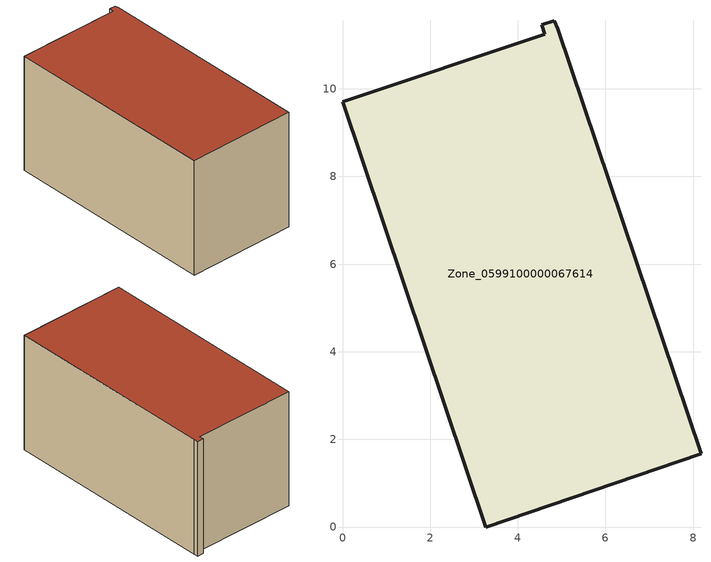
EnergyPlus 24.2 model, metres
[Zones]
Zone_0599100000067614
 floor ground (C_G): 8.18,1.67 3.27,0 0,9.7 4.61,11.25 4.54,11.46 4.83,11.55 4.91,11.37 z0
 wall outside (C_F): 4.91,11.37 4.83,11.55 4.54,11.46 4.61,11.25 0,9.7 3.27,0 8.18,1.67 4.91,11.37 z0:5.6
 roof outside (C_R): 8.18,1.67 4.91,11.37 4.83,11.55 4.54,11.46 4.61,11.25 0,9.7 3.27,0 z5.6
[BUILDING]
Pand.0599100000067614: North Axis=0; Terrain=City; Loads Convergence Tolerance Value=0.04; Temperature Convergence Tolerance Value=0.4; Solar Distribution=FullExterior; Maximum Number of Warmup Days=25; Minimum Number of Warmup Days=1
[Site:Location]
Rotterdam.The.Hague.AP_ZH_NLD Design_Conditions: Latitude=51.96; Longitude=4.45; Time Zone=1; Elevation=-4.5
[SITE:GROUNDTEMPERATURE:BUILDINGSURFACE]
18, 18, 18, 18, 18, 18, 18, 18, 18, 18, 18, 18
[MATERIAL] Thermal Absorptance=0.9; Solar Absorptance=0.7; Visible Absorptance=0.7
Name | Roughness | Thickness | Conductivity | Density | Specific Heat
G.TI.1946-1964 | MediumSmooth | 0.15 | 1 | 540 | 1210
F.TI.1946-1964 | Rough | 0.3 | 0.857143 | 1920 | 840
R.TI.1946-1964 | MediumRough | 0.2 | 0.277778 | 1500 | 1000
[CONSTRUCTION]
C_G: G.TI.1946-1964
C_F: F.TI.1946-1964
C_R: R.TI.1946-1964
[ZONE]
Zone_0599100000067614: Type=1; Multiplier=1; Ceiling Height=Autocalculate; Volume=Autocalculate; Floor Area=autocalculate; Part of Total Floor Area=Yes
[ZONEINFILTRATION:DESIGNFLOWRATE]
Infil_Zone_0599100000067614: Zone or ZoneList or Space or SpaceList=Zone_0599100000067614; Schedule=AlwaysOn; Design Flow Rate Calculation Method=Flow/Area; Flow Rate per Floor Area=0.003; Constant Term Coefficient=1; Temperature Term Coefficient=0; Velocity Term Coefficient=0; Velocity Squared Term Coefficient=0
[HVACTEMPLATE:ZONE:IDEALLOADSAIRSYSTEM]
Zone_0599100000067614: Maximum Heating Supply Air Temperature=50; Minimum Cooling Supply Air Temperature=13; Maximum Heating Supply Air Humidity Ratio=0.0156; Minimum Cooling Supply Air Humidity Ratio=0.0077; Heating Limit=NoLimit; Cooling Limit=NoLimit; Dehumidification Control Type=ConstantSensibleHeatRatio; Cooling Sensible Heat Ratio=0.7; Dehumidification Setpoint=60; Humidification Control Type=None; Humidification Setpoint=30; Outdoor Air Method=None; Outdoor Air Flow Rate per Person=0.00944; Outdoor Air Flow Rate per Zone Floor Area=0; Outdoor Air Flow Rate per Zone=0; Demand Controlled Ventilation Type=None; Outdoor Air Economizer Type=NoEconomizer; Heat Recovery Type=None; Sensible Heat Recovery Effectiveness=0.7; Latent Heat Recovery Effectiveness=0.65
[ZONECONTROL:THERMOSTAT]
ThermostatControl_Zone_0599100000067614: Zone or ZoneList=Zone_0599100000067614; Control Type Schedule=DualSetpointControlType; Control 1=Thermostat_Zone_0599100000067614; Temperature Difference Between Cutout And Setpoint=0
[THERMOSTATSETPOINT:DUALSETPOINT]
Thermostat_Zone_0599100000067614: Heating Setpoint Temperature Schedule=HeatingSetpoint_Zone_0599100000067614; Cooling Setpoint Temperature Schedule=CoolingSetpoint_Zone_0599100000067614
[SCHEDULE:COMPACT]
HeatingSetpoint_Zone_0599100000067614: Through: 12/31, For: AllDays, Until: 24:00, 21
CoolingSetpoint_Zone_0599100000067614: Through: 12/31, For: AllDays, Until: 24:00, 24
DualSetpointControlType: Through: 12/31, For: AllDays, Until: 24:00, 4
AlwaysOn: Through: 12/31, For: AllDays, Until: 24:00, 1
